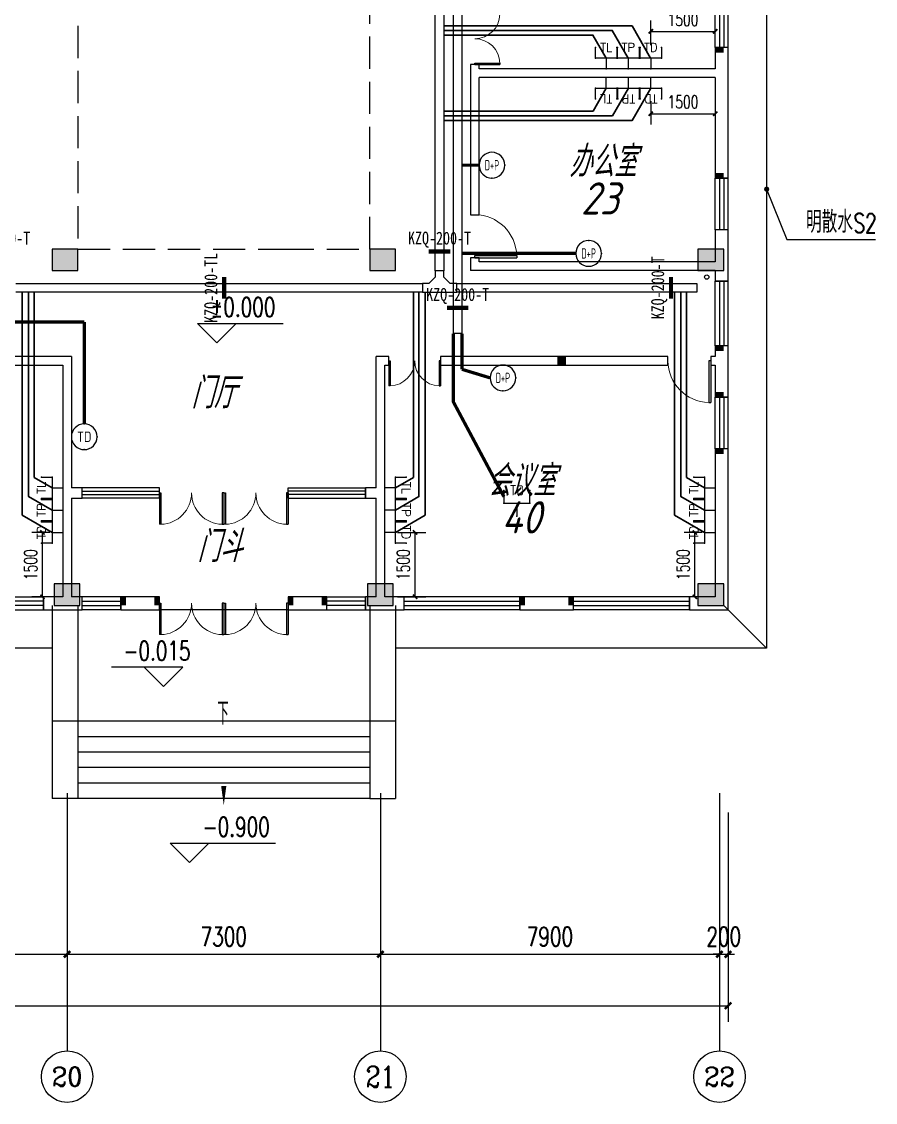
# Model space of a CAD drawing. Extents: x 1398449 to 2142961, y 256969 to 1032940.
# Drawn here: x 1641731 to 1661624, y 813176 to 838354 of the extents above; entities that cross this region are included whole.
import ezdxf
from ezdxf.enums import TextEntityAlignment as Align

# ---------------------------------------------------------------- set-up
doc = ezdxf.new("R2010")
doc.units = 0
doc.header["$LTSCALE"] = 1500
doc.header["$PDSIZE"] = 50
doc.linetypes.add('DASH', pattern=[0.35, 0.25, -0.1])
for name, color, linetype in [('1-建筑底图', 8, 'Continuous'), ('AXIS_TEXT', 7, 'Continuous'), ('CABLETRAY_PDS', 6, 'Continuous'), ('EQUIP-通讯', 3, 'Continuous'), ('TEL_DIM', 3, 'Continuous'), ('WIRE-综合布线', 5, 'Continuous'), ('光纤点位', 3, 'Continuous'), ('内网桥架', 1, 'Continuous'), ('抗震支吊架', 2, 'Continuous'), ('水', 5, 'Continuous'), ('红机电话', 3, 'Continuous'), ('结构柱子', 253, 'Continuous'), ('蓝机电话', 3, 'Continuous')]:
    doc.layers.add(name, color=color, linetype=linetype)
doc.layers.add('内网线路', color=1, linetype='Continuous', lineweight=30)
doc.styles.add('_TCH_AXIS', font='COMPLEX', dxfattribs={"bigfont": 'GBCBIG'})
doc.styles.add('_TCH_DIM', font='SIMPLEX', dxfattribs={"bigfont": 'GBCBIG'})
doc.styles.add('_TCH_DIM_T3', font='SIMPLEX', dxfattribs={"width": 0.705882, "bigfont": 'GBCBIG'})
doc.styles.add('_TEL_ATTDEF', font='GBENOR', dxfattribs={"width": 0.8, "height": 3, "bigfont": 'GBCBIG'})
doc.styles.add('_TEL_DIM', font='SIMPLEX', dxfattribs={"width": 0.8, "height": 3.5, "bigfont": 'HZTXT'})
doc.styles.add('A_DIM', font='simplex.shx', dxfattribs={"width": 0.7, "bigfont": 'gbcbig.shx'})
doc.styles.add('COMPLEX', font='COMPLEX')
doc.styles.add('kzcad', font='', dxfattribs={"width": 0.8})
doc.styles.get("Standard").update_dxf_attribs({"font": 'gbeitc.shx', "bigfont": 'gbcbig.shx'})
doc.styles.get('kzcad').set_extended_font_data('SimSun')
doc.linetypes.add('JIEDI', pattern='A,1.25,-0.25,0.25,-0.25,0.625,["/",Standard,S=0.6,R=0,X=0,Y=-0.3],0.625,-0.25,0.25,-0.25', length=4)
doc.dimstyles.new('_TCH_ARCH&&100', dxfattribs={"dimtxt": 297.5, "dimasz": 100, "dimexe": 250, "dimexo": 300, "dimgap": 126.25, "dimtad": 1, "dimdec": 0, "dimzin": 0, "dimdsep": 46, "dimtxsty": '_TCH_DIM_T3', "dimblk": 'ARCHTICK', "dimcen": 0.09, "dimclrt": 7, "dimazin": 2, "dimtfac": 1, "dimtdec": 0, "dimtix": 1, "dimtmove": 2, "dimatfit": 3, "dimfxl": 1, "dimtolj": 1, "dimtzin": 0, "dimarcsym": 0})
doc.dimstyles.new('_TCH_ARCH&&150', dxfattribs={"dimtxt": 446.25, "dimasz": 150, "dimexe": 375, "dimexo": 450, "dimgap": 189.375, "dimtad": 1, "dimdec": 0, "dimzin": 0, "dimdsep": 46, "dimtxsty": '_TCH_DIM_T3', "dimblk": 'ARCHTICK', "dimcen": 0.09, "dimclrt": 7, "dimazin": 2, "dimtfac": 1, "dimtdec": 0, "dimtix": 1, "dimtmove": 2, "dimatfit": 3, "dimfxl": 1, "dimtolj": 1, "dimtzin": 0, "dimarcsym": 0})

# ---------------------------------------------------------------- blocks, each defined once
blk = doc.blocks.new('A$C7C7335C3')
at = {"layer": '结构柱子'}
h = blk.add_hatch(color=6, dxfattribs=at)
h.dxf.hatch_style = 1
h.paths.add_polyline_path([(123950, 7800), (123950, 8300), (123350, 8300), (123350, 7800)])
h = blk.add_hatch(color=6, dxfattribs=at)
h.dxf.hatch_style = 1
h.paths.add_polyline_path([(130750, 8300), (130750, 7800), (131350, 7800), (131350, 8300)])
h = blk.add_hatch(color=6, dxfattribs=at)
h.dxf.hatch_style = 1
h.paths.add_polyline_path([(139000, 7800), (139000, 8300), (138400, 8300), (138400, 7800)])
h = blk.add_hatch(color=6, dxfattribs=at)
h.dxf.hatch_style = 1
h.paths.add_polyline_path([(123400, 500), (123400, 0), (124000, 0), (124000, 500)])
h = blk.add_hatch(color=6, dxfattribs=at)
h.dxf.hatch_style = 1
h.paths.add_polyline_path([(131300, 500), (130700, 500), (130700, 0), (131300, 0)])
h = blk.add_hatch(color=6, dxfattribs=at)
h.dxf.hatch_style = 1
h.paths.add_polyline_path([(138400, 500), (138400, 0), (139000, 0), (139000, 500)])
at = {"layer": '结构柱子', "color": 6}
for points in [[(123950, 8300), (123350, 8300), (123350, 7800), (123950, 7800)], [(131350, 8300), (130750, 8300), (130750, 7800), (131350, 7800)], [(139000, 8300), (138400, 8300), (138400, 7800), (139000, 7800)], [(124000, 500), (123400, 500), (123400, 0), (124000, 0)], [(131300, 500), (130700, 500), (130700, 0), (131300, 0)], [(139000, 500), (138400, 500), (138400, 0), (139000, 0)]]:
    blk.add_lwpolyline(points, close=True, dxfattribs=at)
blk = doc.blocks.new('shui2')
at = {"layer": '水'}
blk.add_circle((588645, 432158), 50, dxfattribs=at)
blk = doc.blocks.new('$DorLib2D$00000002')
for p, q in [((-0.5, 0), (-0.5, 0.4875)), ((-0.475, 0.4875), (-0.5, 0.4875)), ((-0.475, 0), (-0.475, 0.4875)), ((0.475, 0), (0.475, 0.4875)), ((0.475, 0.4875), (0.5, 0.4875)), ((0.5, 0), (0.5, 0.4875)), ((-0.5, 0), (-0.475, 0)), ((0.5, 0), (0.475, 0))]:
    blk.add_line(p, q)
at = {"lineweight": 13}
for centre, start, end in [((-0.4875, 0), 0, 88.53072), ((0.4875, 0), 91.46928, 180)]:
    blk.add_arc(centre, 0.4875, start, end, dxfattribs=at)
blk = doc.blocks.new('$TCHSYS$WIN2D')
for p, q in [((-0.5, 0.5), (0.5, 0.5)), ((-0.5, 0.5), (-0.5, -0.5)), ((0.5, 0.5), (0.5, -0.5)), ((0.5, 0.1667), (-0.5, 0.1667)), ((0.5, -0.1667), (-0.5, -0.1667)), ((-0.5, -0.5), (0.5, -0.5))]:
    blk.add_line(p, q)
blk = doc.blocks.new('$DorLib2D$00000001')
for p, q in [((0.45, 0.975), (0.5, 0.975)), ((0.45, 0), (0.45, 0.975)), ((0.5, 0), (0.5, 0.975)), ((0.5, 0), (0.45, 0))]:
    blk.add_line(p, q)
at = {"lineweight": 13}
blk.add_arc((0.475, 0), 0.975, 91.4693, 180, dxfattribs=at)
blk = doc.blocks.new('_AXISO')
blk.add_circle((0, 0), 0.5)
at = {"layer": 'AXIS_TEXT', "style": 'COMPLEX', "width": 1.041667}
blk.add_attdef('A', text='', height=0.56, dxfattribs=at).set_placement((-0.25, -0.28), (0.25, -0.28), align=Align.FIT)
blk = doc.blocks.new('_ArchTick')
at = {"color": 0, "linetype": 'ByBlock', "const_width": 0.4}
blk.add_lwpolyline([(-0.5, -0.5), (0.5, 0.5)], dxfattribs=at)
blk = doc.blocks.new('*D321')
at = {"layer": '1-建筑底图', "color": 0, "lineweight": -2, "transparency": 16777216}
for p, q in [((-100, -4728), (-100, -9603)), ((139100, -4728), (139100, -9603)), ((-100, -9228), (139100, -9228))]:
    blk.add_line(p, q, dxfattribs=at)
at = {"layer": 'Defpoints', "color": 0}
for p in [(-100, -4278), (139100, -4278), (139100, -9228)]:
    blk.add_point(p, dxfattribs=at)
at = {"layer": '1-建筑底图', "color": 0, "lineweight": -2, "transparency": 16777216, "xscale": 150, "yscale": 150, "zscale": 150, "rotation": 180}
blk.add_blockref('_ArchTick', (-100, -9228), dxfattribs=at)
at = {"layer": '1-建筑底图', "color": 0, "lineweight": -2, "transparency": 16777216, "xscale": 150, "yscale": 150, "zscale": 150}
blk.add_blockref('_ArchTick', (139100, -9228), dxfattribs=at)
at = {"layer": '1-建筑底图', "color": 7, "transparency": 16777216, "insert": (69500, -8816), "char_height": 446.2, "attachment_point": 5, "style": '_TCH_DIM_T3'}
blk.add_mtext('\\A1;139200', dxfattribs=at)
blk = doc.blocks.new('*D341')
at = {"layer": '1-建筑底图', "color": 0, "lineweight": -2, "transparency": 16777216}
for p, q in [((115800, -4728), (115800, -8403)), ((123700, -4728), (123700, -8403)), ((115800, -8028), (123700, -8028))]:
    blk.add_line(p, q, dxfattribs=at)
at = {"layer": 'Defpoints', "color": 0}
for p in [(115800, -4278), (123700, -4278), (123700, -8028)]:
    blk.add_point(p, dxfattribs=at)
at = {"layer": '1-建筑底图', "color": 0, "lineweight": -2, "transparency": 16777216, "xscale": 150, "yscale": 150, "zscale": 150, "rotation": 180}
blk.add_blockref('_ArchTick', (115800, -8028), dxfattribs=at)
at = {"layer": '1-建筑底图', "color": 0, "lineweight": -2, "transparency": 16777216, "xscale": 150, "yscale": 150, "zscale": 150}
blk.add_blockref('_ArchTick', (123700, -8028), dxfattribs=at)
at = {"layer": '1-建筑底图', "color": 7, "transparency": 16777216, "insert": (119750, -7616), "char_height": 446.2, "attachment_point": 5, "style": '_TCH_DIM_T3'}
blk.add_mtext('\\A1;7900', dxfattribs=at)
blk = doc.blocks.new('*D342')
at = {"layer": '1-建筑底图', "color": 0, "lineweight": -2, "transparency": 16777216}
for p, q in [((123700, -4728), (123700, -8403)), ((131000, -4728), (131000, -8403)), ((123700, -8028), (131000, -8028))]:
    blk.add_line(p, q, dxfattribs=at)
at = {"layer": 'Defpoints', "color": 0}
for p in [(123700, -4278), (131000, -4278), (131000, -8028)]:
    blk.add_point(p, dxfattribs=at)
at = {"layer": '1-建筑底图', "color": 0, "lineweight": -2, "transparency": 16777216, "xscale": 150, "yscale": 150, "zscale": 150, "rotation": 180}
blk.add_blockref('_ArchTick', (123700, -8028), dxfattribs=at)
at = {"layer": '1-建筑底图', "color": 0, "lineweight": -2, "transparency": 16777216, "xscale": 150, "yscale": 150, "zscale": 150}
blk.add_blockref('_ArchTick', (131000, -8028), dxfattribs=at)
at = {"layer": '1-建筑底图', "color": 7, "transparency": 16777216, "insert": (127350, -7616), "char_height": 446.2, "attachment_point": 5, "style": '_TCH_DIM_T3'}
blk.add_mtext('\\A1;7300', dxfattribs=at)
blk = doc.blocks.new('*D343')
at = {"layer": '1-建筑底图', "color": 0, "lineweight": -2, "transparency": 16777216}
for p, q in [((131000, -4728), (131000, -8403)), ((138900, -4728), (138900, -8403)), ((131000, -8028), (138900, -8028))]:
    blk.add_line(p, q, dxfattribs=at)
at = {"layer": 'Defpoints', "color": 0}
for p in [(131000, -4278), (138900, -4278), (138900, -8028)]:
    blk.add_point(p, dxfattribs=at)
at = {"layer": '1-建筑底图', "color": 0, "lineweight": -2, "transparency": 16777216, "xscale": 150, "yscale": 150, "zscale": 150, "rotation": 180}
blk.add_blockref('_ArchTick', (131000, -8028), dxfattribs=at)
at = {"layer": '1-建筑底图', "color": 0, "lineweight": -2, "transparency": 16777216, "xscale": 150, "yscale": 150, "zscale": 150}
blk.add_blockref('_ArchTick', (138900, -8028), dxfattribs=at)
at = {"layer": '1-建筑底图', "color": 7, "transparency": 16777216, "insert": (134950, -7616), "char_height": 446.2, "attachment_point": 5, "style": '_TCH_DIM_T3'}
blk.add_mtext('\\A1;7900', dxfattribs=at)
blk = doc.blocks.new('*D344')
at = {"layer": '1-建筑底图', "color": 0, "lineweight": -2, "transparency": 16777216}
for p, q in [((138900, -4728), (138900, -8403)), ((139100, -4728), (139100, -8403)), ((138900, -8028), (138750, -8028)), ((138900, -8028), (139100, -8028)), ((139100, -8028), (139250, -8028))]:
    blk.add_line(p, q, dxfattribs=at)
at = {"layer": 'Defpoints', "color": 0}
for p in [(138900, -4278), (139100, -4278), (139100, -8028)]:
    blk.add_point(p, dxfattribs=at)
at = {"layer": '1-建筑底图', "color": 0, "lineweight": -2, "transparency": 16777216, "xscale": 150, "yscale": 150, "zscale": 150}
blk.add_blockref('_ArchTick', (138900, -8028), dxfattribs=at)
at = {"layer": '1-建筑底图', "color": 0, "lineweight": -2, "transparency": 16777216, "xscale": 150, "yscale": 150, "zscale": 150, "rotation": 180}
blk.add_blockref('_ArchTick', (139100, -8028), dxfattribs=at)
at = {"layer": '1-建筑底图', "color": 7, "transparency": 16777216, "insert": (139000, -7616), "char_height": 446.2, "attachment_point": 5, "style": '_TCH_DIM_T3'}
blk.add_mtext('\\A1;200', dxfattribs=at)
blk = doc.blocks.new('$equip_U$00000080(win7-PC-hzk)')
blk.add_circle((0, 0.5), 0.5)
for p in [(0, 0.999), (-0.5, 0.5), (0.5, 0.5)]:
    blk.add_point(p)
at = {"color": 7, "style": '_TEL_DIM', "width": 0.7}
blk.add_attdef('$TEXT$', text='', height=0.4, dxfattribs=at).set_placement((0, 0.5), align=Align.MIDDLE_CENTER)
at = {"color": 7, "style": '_TEL_DIM', "flags": 1}
for tag in ['A', 'REMARK']:
    blk.add_attdef(tag, text='', height=0.00002, dxfattribs=at).set_placement((0, 0), align=Align.MIDDLE_CENTER)
blk = doc.blocks.new('$equip$00002670')
for p, q in [((-0.5, 0.499), (-0.5, 0.999)), ((0.5, 0.999), (0.5, 0.499)), ((0.5, 0.499), (-0.5, 0.499)), ((0, 0.5), (0, 0))]:
    blk.add_line(p, q)
for p in [(-0.5, 0.999), (0.5, 0.999), (-0.5, 0.499), (0.5, 0.499), (0, 0)]:
    blk.add_point(p)
at = {"color": 7, "style": '_TEL_DIM'}
blk.add_attdef('$TEXT$', text='', height=0.4, dxfattribs=at).set_placement((0, 0.999), align=Align.MIDDLE_CENTER)
at = {"color": 7, "style": '_TEL_DIM', "flags": 1}
blk.add_attdef('A', text='', height=0.000025, dxfattribs=at).set_placement((0, 0), align=Align.MIDDLE_CENTER)
blk = doc.blocks.new('$equip_U$00000076(win7-PC-hzk)')
blk.add_circle((0, 0.5), 0.5)
for p in [(0, 0.999), (-0.5, 0.5), (0.5, 0.5)]:
    blk.add_point(p)
at = {"color": 7, "style": '_TEL_DIM'}
blk.add_attdef('$TEXT$', text='', height=0.4, dxfattribs=at).set_placement((0, 0.5), align=Align.MIDDLE_CENTER)
at = {"color": 7, "style": '_TEL_DIM', "flags": 1}
for tag in ['A', 'REMARK']:
    blk.add_attdef(tag, text='', height=0.00002, dxfattribs=at).set_placement((0, 0), align=Align.MIDDLE_CENTER)
blk = doc.blocks.new('$equip$00001867')
for p, q in [((-0.5, 0.499), (-0.5, 0.999)), ((0.5, 0.999), (0.5, 0.499)), ((0.5, 0.499), (-0.5, 0.499)), ((0, 0.5), (0, 0))]:
    blk.add_line(p, q)
for p in [(-0.5, 0.999), (0.5, 0.999), (-0.5, 0.499), (0, 0), (0.5, 0.499)]:
    blk.add_point(p)
at = {"color": 7, "style": '_TEL_DIM'}
blk.add_attdef('$TEXT$', text='', height=0.4, dxfattribs=at).set_placement((0, 0.999), align=Align.MIDDLE_CENTER)
at = {"color": 7, "style": '_TEL_DIM', "flags": 1}
blk.add_attdef('A', text='', height=0.00002, dxfattribs=at).set_placement((0, 0), align=Align.MIDDLE_CENTER)
blk = doc.blocks.new('*D1026')
at = {"layer": 'Defpoints', "color": 0, "transparency": 16777216}
for p in [(1657418, 826454), (1657891, 826454), (1657891, 824954)]:
    blk.add_point(p, dxfattribs=at)
at = {"layer": 'TEL_DIM', "color": 0, "lineweight": -2, "transparency": 16777216}
for p, q in [((1657591, 826454), (1657168, 826454)), ((1657418, 824954), (1657418, 826454)), ((1657591, 824954), (1657168, 824954))]:
    blk.add_line(p, q, dxfattribs=at)
at = {"layer": 'TEL_DIM', "color": 0, "lineweight": -2, "transparency": 16777216, "xscale": 100, "yscale": 100, "zscale": 100}
for p, rotation in [((1657418, 826454), 90), ((1657418, 824954), 270)]:
    blk.add_blockref('_ArchTick', p, dxfattribs=dict(at, rotation=rotation))
at = {"layer": 'TEL_DIM', "color": 7, "transparency": 16777216, "insert": (1657143, 825704), "char_height": 297.5, "attachment_point": 5, "rotation": 90, "style": '_TCH_DIM_T3'}
blk.add_mtext('\\A1;1500', dxfattribs=at)
blk = doc.blocks.new('*D1027')
at = {"layer": 'Defpoints', "color": 0, "transparency": 16777216}
for p in [(1642218, 826454), (1642691, 826454), (1642691, 824954)]:
    blk.add_point(p, dxfattribs=at)
at = {"layer": 'TEL_DIM', "color": 0, "lineweight": -2, "transparency": 16777216}
for p, q in [((1642391, 826454), (1641968, 826454)), ((1642218, 824954), (1642218, 826454)), ((1642391, 824954), (1641968, 824954))]:
    blk.add_line(p, q, dxfattribs=at)
at = {"layer": 'TEL_DIM', "color": 0, "lineweight": -2, "transparency": 16777216, "xscale": 100, "yscale": 100, "zscale": 100}
for p, rotation in [((1642218, 826454), 90), ((1642218, 824954), 270)]:
    blk.add_blockref('_ArchTick', p, dxfattribs=dict(at, rotation=rotation))
at = {"layer": 'TEL_DIM', "color": 7, "transparency": 16777216, "insert": (1641943, 825704), "char_height": 297.5, "attachment_point": 5, "rotation": 90, "style": '_TCH_DIM_T3'}
blk.add_mtext('\\A1;1500', dxfattribs=at)
blk = doc.blocks.new('*D1028')
at = {"layer": 'Defpoints', "color": 0, "transparency": 16777216}
for p in [(1650191, 826454), (1650899, 826454), (1650191, 824954)]:
    blk.add_point(p, dxfattribs=at)
at = {"layer": 'TEL_DIM', "color": 0, "lineweight": -2, "transparency": 16777216}
for p, q in [((1650491, 826454), (1651149, 826454)), ((1650899, 824954), (1650899, 826454)), ((1650491, 824954), (1651149, 824954))]:
    blk.add_line(p, q, dxfattribs=at)
at = {"layer": 'TEL_DIM', "color": 0, "lineweight": -2, "transparency": 16777216, "xscale": 100, "yscale": 100, "zscale": 100}
for p, rotation in [((1650899, 826454), 90), ((1650899, 824954), 270)]:
    blk.add_blockref('_ArchTick', p, dxfattribs=dict(at, rotation=rotation))
at = {"layer": 'TEL_DIM', "color": 7, "transparency": 16777216, "insert": (1650624, 825704), "char_height": 297.5, "attachment_point": 5, "rotation": 90, "style": '_TCH_DIM_T3'}
blk.add_mtext('\\A1;1500', dxfattribs=at)
blk = doc.blocks.new('*D992')
at = {"layer": 'Defpoints', "color": 0, "transparency": 16777216}
for p in [(1657891, 838127), (1656391, 837504), (1657891, 837504)]:
    blk.add_point(p, dxfattribs=at)
at = {"layer": 'TEL_DIM', "color": 0, "lineweight": -2, "transparency": 16777216}
for p, q in [((1656391, 837804), (1656391, 838377)), ((1657891, 837804), (1657891, 838377)), ((1656391, 838127), (1657891, 838127))]:
    blk.add_line(p, q, dxfattribs=at)
at = {"layer": 'TEL_DIM', "color": 0, "lineweight": -2, "transparency": 16777216, "xscale": 100, "yscale": 100, "zscale": 100, "rotation": 180}
blk.add_blockref('_ArchTick', (1656391, 838127), dxfattribs=at)
at = {"layer": 'TEL_DIM', "color": 0, "lineweight": -2, "transparency": 16777216, "xscale": 100, "yscale": 100, "zscale": 100}
blk.add_blockref('_ArchTick', (1657891, 838127), dxfattribs=at)
at = {"layer": 'TEL_DIM', "color": 7, "transparency": 16777216, "insert": (1657141, 838402), "char_height": 297.5, "attachment_point": 5, "style": '_TCH_DIM_T3'}
blk.add_mtext('\\A1;1500', dxfattribs=at)
blk = doc.blocks.new('*D993')
at = {"layer": 'Defpoints', "color": 0, "transparency": 16777216}
for p in [(1656391, 836805), (1657891, 836805), (1657891, 836208)]:
    blk.add_point(p, dxfattribs=at)
at = {"layer": 'TEL_DIM', "color": 0, "lineweight": -2, "transparency": 16777216}
for p, q in [((1656391, 836505), (1656391, 835958)), ((1657891, 836505), (1657891, 835958)), ((1656391, 836208), (1657891, 836208))]:
    blk.add_line(p, q, dxfattribs=at)
at = {"layer": 'TEL_DIM', "color": 0, "lineweight": -2, "transparency": 16777216, "xscale": 100, "yscale": 100, "zscale": 100, "rotation": 180}
blk.add_blockref('_ArchTick', (1656391, 836208), dxfattribs=at)
at = {"layer": 'TEL_DIM', "color": 0, "lineweight": -2, "transparency": 16777216, "xscale": 100, "yscale": 100, "zscale": 100}
blk.add_blockref('_ArchTick', (1657891, 836208), dxfattribs=at)
at = {"layer": 'TEL_DIM', "color": 7, "transparency": 16777216, "insert": (1657141, 836483), "char_height": 297.5, "attachment_point": 5, "style": '_TCH_DIM_T3'}
blk.add_mtext('\\A1;1500', dxfattribs=at)
blk = doc.blocks.new('1-一层建筑底图')
at = {"layer": '1-建筑底图'}
for p, q in [((139100, 13100), (138800, 13100)), ((138800, 13100), (138800, 12600)), ((139100, 12500), (139100, 13100)), ((133300, 12700), (133100, 12700)), ((133100, 12700), (133100, 12500)), ((133300, 12600), (133300, 12700)), ((138800, 12600), (133300, 12600)), ((133100, 12500), (133100, 9200)), ((138800, 12400), (133300, 12400)), ((133300, 9200), (133300, 12400)), ((138800, 12400), (138800, 10050)), ((139100, 10050), (139100, 12500)), ((138800, 10050), (139100, 10050)), ((140000, 9797.4), (140468.7, 8623.9)), ((133100, 9200), (133300, 9200)), ((139100, 8850), (138800, 8850)), ((138800, 8850), (138800, 8100)), ((139100, 8000), (139100, 8850)), ((140468.7, 8623.9), (142533.2, 8623.9)), ((133300, 8200), (133100, 8200)), ((133100, 8200), (133100, 7900)), ((133300, 8100), (133300, 8200)), ((138800, 8100), (133300, 8100)), ((138800, 7900), (133100, 7900)), ((138800, 7900), (138800, 7650)), ((139100, 7650), (139100, 8000)), ((138800, 7650), (139100, 7650)), ((127186.6, 6220.2), (126736.6, 6670.2)), ((126736.6, 6670.2), (128737, 6670.2)), ((127186.6, 6220.2), (127636.6, 6670.2)), ((139100, 6150), (138800, 6150)), ((138800, 6150), (138800, 5900)), ((139100, 5800), (139100, 6150)), ((123800, 5900), (120500, 5900)), ((123800, 5900), (123800, 2840)), ((130900, 2840), (130900, 5900)), ((131200, 5900), (130900, 5900)), ((131200, 5700), (131200, 5900)), ((137700, 5900), (132400, 5900)), ((132400, 5900), (132400, 5700)), ((137700, 5700), (137700, 5900)), ((138800, 5900), (138700, 5900)), ((138700, 5900), (138700, 5700)), ((139100, 4950), (139100, 5800)), ((120500, 5700), (123600, 5700)), ((123600, 5700), (123600, 2700)), ((131100, 2700), (131100, 5700)), ((131100, 5700), (131200, 5700)), ((132400, 5700), (137700, 5700)), ((138700, 5700), (138800, 5700)), ((138800, 5700), (138800, 4950)), ((138800, 4950), (139100, 4950)), ((139100, 3750), (138800, 3750)), ((138800, 3750), (138800, 300)), ((139100, 0), (139100, 3750)), ((124050, 2840), (123800, 2840)), ((124050, 2600), (124050, 2840)), ((130900, 2840), (130650, 2840)), ((130650, 2840), (130650, 2600)), ((123600, 2700), (123600, 300)), ((123800, 2600), (123800, 300)), ((123800, 2600), (124050, 2600)), ((130650, 2600), (130900, 2600)), ((130900, 300), (130900, 2600)), ((131100, 300), (131100, 2700)), ((123600, 300), (123150, 300)), ((123150, 300), (123150, 0)), ((124050, 300), (123800, 300)), ((124050, 0), (124050, 300)), ((125850, 300), (124950, 300)), ((124950, 300), (124950, 0)), ((125850, 0), (125850, 300)), ((129750, 300), (128850, 300)), ((128850, 300), (128850, 0)), ((129750, 0), (129750, 300)), ((130900, 300), (130650, 300)), ((130650, 300), (130650, 0)), ((131550, 300), (131100, 300)), ((131550, 0), (131550, 300)), ((135500, 300), (134250, 300)), ((134250, 300), (134250, 0)), ((135500, 0), (135500, 300)), ((138800, 300), (138200, 300)), ((138200, 300), (138200, 0)), ((123150, 0), (123700, 0)), ((123350, 100), (123350, -4400)), ((123700, 0), (124050, 0)), ((123950, 100), (123950, -4400)), ((124950, 0), (125850, 0)), ((127350, 0), (125850, 0)), ((128850, 0), (127350, 0)), ((128850, 0), (129750, 0)), ((130650, 0), (131000, 0)), ((130750, 100), (130750, -4400)), ((131000, 0), (131550, 0)), ((131350, 100), (131350, -4400)), ((134250, 0), (135500, 0)), ((138200, 0), (139100, 0)), ((126395, -1337), (124738.3, -1337)), ((125945, -1787), (125495, -1337)), ((125945, -1787), (126395, -1337)), ((123700, -4278.1), (123700, -10278.1)), ((131000, -4278.1), (131000, -10278.1)), ((138900, -4278.1), (138900, -10278.1)), ((123950, -4400), (123350, -4400)), ((130750, -4400), (131350, -4400)), ((126551, -5889.6), (126101, -5439.6)), ((126101, -5439.6), (128552, -5439.6)), ((126551, -5889.6), (127001, -5439.6))]:
    blk.add_line(p, q, dxfattribs=at)
at = {"layer": '1-建筑底图', "linetype": 'DASH', "ltscale": 2}
blk.add_lwpolyline([(128700, 8400), (130750, 8400), (130750, 28300), (123950, 28300), (123950, 8400), (128700, 8400)], dxfattribs=at)
at = {"layer": '1-建筑底图'}
for points in [[(140000, 21149.8), (140000, -900), (131350, -900)], [(123350, -900), (114700.1, -900), (114700.1, 8100)], [(140000, -900), (139000, 100)], [(131350, -2600), (123350, -2600)], [(130750, -2960), (123950, -2960)], [(130750, -3320), (123950, -3320)], [(130750, -3680), (123950, -3680)], [(130750, -4040), (123950, -4040)], [(130750, -4400), (123950, -4400)]]:
    blk.add_lwpolyline(points, dxfattribs=at)
at = {"layer": '1-建筑底图', "const_width": 60}
blk.add_lwpolyline([(139988.9, 9825.3, 1), (140011.2, 9769.6, 1)], format="xyb", close=True, dxfattribs=at)
at = {"layer": '1-建筑底图'}
blk.add_lwpolyline([(127350, -2835.3, 0, 0, 0), (127350, -4559.5, 0, 120, 0), (127350, -4109.5, 0, 0, 0)], format="xyseb", dxfattribs=at)
for points in [[(138800.1, 12980), (139000.1, 12980), (138800.1, 13100), (139000.1, 13100)], [(138800.1, 10050), (139000.1, 10050), (138800.1, 10170), (139000.1, 10170)], [(138800.1, 6030), (139000.1, 6030), (138800.1, 6150), (139000.1, 6150)], [(135126.4, 5700), (135326.4, 5700), (135126.4, 5900), (135326.4, 5900)], [(138800.1, 4950), (139000.1, 4950), (138800.1, 5070), (139000.1, 5070)], [(138800.1, 3630), (139000.1, 3630), (138800.1, 3750), (139000.1, 3750)], [(124950.1, 300), (124950.1, 100), (125070.1, 300), (125070.1, 100)], [(125730.1, 300), (125730.1, 100), (125850.1, 300), (125850.1, 100)], [(128850.1, 300), (128850.1, 100), (128970.1, 300), (128970.1, 100)], [(129630.1, 300), (129630.1, 100), (129750.1, 300), (129750.1, 100)], [(134250.1, 300), (134250.1, 100), (134370.1, 300), (134370.1, 100)], [(135380.1, 300), (135380.1, 100), (135500.1, 300), (135500.1, 100)]]:
    blk.add_solid(points, dxfattribs=at)
for name, p in [('A$C7C7335C3', (0, 100)), ('shui2', (-450041.7, -424408.2))]:
    blk.add_blockref(name, p, dxfattribs=at)
for name, p, xscale, yscale, zscale, rotation in [('$TCHSYS$WIN2D', (138950, 13700), -1200, 300, -1200, 269.9999999996041), ('$DorLib2D$00000002', (133200, 13300), 1200, 1200, 1200, 269.9999999874893), ('$TCHSYS$WIN2D', (138950, 9450), -1200, 300, -1200, 270.000000000083), ('$DorLib2D$00000001', (133200, 8700), 1000, 1000, 1000, 269.9999999874884), ('$TCHSYS$WIN2D', (138950, 6900), -1500, 300, -1500, 270.0000000000849), ('$DorLib2D$00000002', (131800, 5800), 1200, 1200, 1200, 180.0000000000152), ('$DorLib2D$00000001', (138200, 5800), -1000, 1000, -1000, 180.0000000000152), ('$TCHSYS$WIN2D', (138950, 4350), 1200, -300, 1200, 89.99999999988208), ('$TCHSYS$WIN2D', (124950, 2720), 1800, 240, 1800, 179.9999999997488), ('$TCHSYS$WIN2D', (129750, 2720), -1800, 240, -1800, 179.9999999997486), ('$DorLib2D$00000002', (126600, 2720), 1500, 1500, 1500, 179.9999999997488), ('$DorLib2D$00000002', (128100, 2720), 1500, 1500, 1500, 179.9999999997488), ('$TCHSYS$WIN2D', (121800, 150), -2700, 300, -2700, 180.0000000001956), ('$TCHSYS$WIN2D', (124500, 150), 900, 300, 900, 179.9999999997715), ('$TCHSYS$WIN2D', (130200, 150), -900, 300, -900, 179.9999999997716), ('$TCHSYS$WIN2D', (132900, 150), 2700, 300, 2700, 179.9999999997721), ('$TCHSYS$WIN2D', (136850, 150), 2700, 300, 2700, 179.9999999997721), ('$DorLib2D$00000002', (126600, 150), 1500, 1500, 1500, 179.9999999997715), ('$DorLib2D$00000002', (128100, 150), 1500, 1500, 1500, 179.9999999997715)]:
    blk.add_blockref(name, p, dxfattribs=dict(at, xscale=xscale, yscale=yscale, zscale=zscale, rotation=rotation))
ref = blk.add_blockref('_AXISO', (123700, -10878.1), dxfattribs=dict(at, xscale=1200, yscale=1200, zscale=1200))
ref.add_attrib('A', '20', dxfattribs={"layer": 'AXIS_TEXT', "height": 441.41, "style": '_TCH_AXIS'}).set_placement((123342.7, -11098.8), (124057.4, -11098.8), align=Align.FIT)
ref = blk.add_blockref('_AXISO', (131000, -10878.1), dxfattribs=dict(at, xscale=1200, yscale=1200, zscale=1200))
ref.add_attrib('A', '21', dxfattribs={"layer": 'AXIS_TEXT', "height": 492.67, "style": '_TCH_AXIS'}).set_placement((130659.9, -11124.5), (131340.2, -11124.5), align=Align.FIT)
ref = blk.add_blockref('_AXISO', (138900, -10878.1), dxfattribs=dict(at, xscale=1200, yscale=1200, zscale=1200))
ref.add_attrib('A', '22', dxfattribs={"layer": 'AXIS_TEXT', "height": 441.41, "style": '_TCH_AXIS'}).set_placement((138542.7, -11098.8), (139257.4, -11098.8), align=Align.FIT)
for s, height, p in [('办公室', 723.4, (135394.5, 10081.2)), ('23', 750, (135673.6, 9205.9)), ('门厅', 723.4, (126587.7, 4690.9)), ('会议室', 723.4, (133506.3, 2644.4)), ('40', 750, (133818.9, 1775.7)), ('门斗', 723.4, (126728.6, 1111.1))]:
    blk.add_text(s, height=height, dxfattribs=at).set_placement(p)
at = {"layer": '1-建筑底图', "style": '_TCH_DIM'}
blk.add_text('明散水', height=506.38, dxfattribs=at).set_placement((140917.4, 8781.4))
at = {"layer": '1-建筑底图'}
for s, height, style, width, p in [('S2', 446.25, '_TCH_DIM', 0.705882, (142023.2, 8781.4)), ('%%P0.000', 446.25, '_TCH_DIM', 0.705882, (127042, 6827.7)), ('-0.015', 446.25, '_TCH_DIM', 0.705882, (125011.3, -1179.5)), ('下', 525, 'A_DIM', 0.7, (127201, -2677.8)), ('-0.900', 446.25, '_TCH_DIM', 0.705882, (126857, -5282.1))]:
    blk.add_text(s, height=height, dxfattribs=dict(at, style=style, width=width)).set_placement(p)
for p1, p2, distance, picture, middle in [((-100, -4278.1), (139100, -4278.1), -4950, '*D321', (69500, -8815.6)), ((115800, -4278.1), (123700, -4278.1), -3750, '*D341', (119750, -7615.6)), ((123700, -4278.1), (131000, -4278.1), -3750, '*D342', (127350, -7615.6)), ((131000, -4278.1), (138900, -4278.1), -3750, '*D343', (134950, -7615.6)), ((138900, -4278.1), (139100, -4278.1), -3750, '*D344', (139000, -7615.6))]:
    dim = blk.add_aligned_dim(p1=p1, p2=p2, distance=distance, dimstyle='_TCH_ARCH&&150', dxfattribs=at)
    dim.commit()
    dim.dimension.update_dxf_attribs({"geometry": picture, "text_midpoint": middle})

msp = doc.modelspace()

# ---------------------------------------------------------------- linework, layer by layer
at = {"layer": 'CABLETRAY_PDS'}
for p, q in [((1651791, 831087.9), (1651791, 853477.7)), ((1651991, 853477.7), (1651991, 831087.9)), ((1651991, 831087.9), (1651791, 831087.9))]:
    msp.add_line(p, q, dxfattribs=at)
at = {"layer": 'WIRE-综合布线', "linetype": 'Continuous', "const_width": 75}
for points in [[(1652391, 835009.7), (1651991, 835009.7)], [(1654644, 832954.1), (1651991, 832954.1)], [(1643190.6, 831357.4), (1641091, 831357.4)], [(1643190.6, 828982.4), (1643190.6, 831357.4)], [(1652970, 827284.6), (1651791, 829495.5), (1651791, 831081)], [(1651991, 830254.4), (1651991, 831081)], [(1651991, 830254.4), (1652646.7, 830054.7)]]:
    msp.add_lwpolyline(points, dxfattribs=at)
at = {"layer": '内网桥架'}
for p, q in [((1651368.2, 832551.3), (1651368.2, 854799.9)), ((1651568.2, 854799.9), (1651568.2, 832551.3)), ((1651368.2, 832401.3), (1651218.2, 832251.3)), ((1651568.2, 832551.3), (1651368.2, 832551.3)), ((1651368.2, 832551.3), (1651368.2, 832401.3)), ((1651568.2, 832551.3), (1651368.2, 832551.3)), ((1651568.2, 832401.3), (1651568.2, 832551.3)), ((1651718.2, 832251.3), (1651568.2, 832401.3)), ((1641598, 832251.3), (1651068.2, 832251.3)), ((1651218.2, 832251.3), (1651068.2, 832251.3)), ((1651068.2, 832251.3), (1651068.2, 832051.3)), ((1651068.2, 832251.3), (1651068.2, 832051.3)), ((1651868.2, 832251.3), (1651718.2, 832251.3)), ((1651868.2, 832051.3), (1651868.2, 832251.3)), ((1651868.2, 832251.3), (1657461.6, 832251.3)), ((1651868.2, 832051.3), (1651868.2, 832251.3)), ((1657461.6, 832251.3), (1657461.6, 832051.3)), ((1651068.2, 832051.3), (1641598, 832051.3)), ((1651068.2, 832051.3), (1651868.2, 832051.3)), ((1657461.6, 832051.3), (1651868.2, 832051.3))]:
    msp.add_line(p, q, dxfattribs=at)
at = {"layer": '内网线路'}
for points in [[(1656387.3, 837503.9), (1655953.5, 838254.2), (1651568.2, 838254.2)], [(1655867.3, 837503.9), (1655494.8, 838148.4), (1651568.2, 838148.4)], [(1655349, 837503.9), (1655040.8, 838042.1), (1651568.2, 838042.1)], [(1655352.7, 836804.7), (1655044.5, 836266.5), (1651568.2, 836266.5)], [(1655871, 836804.7), (1655498.5, 836160.1), (1651568.2, 836160.1)], [(1656391, 836804.7), (1655957.1, 836054.4), (1651568.2, 836054.4)], [(1642441.5, 826454.4), (1641744.9, 826858.8), (1641744.9, 832051.3)], [(1642441.5, 826974.4), (1641892.6, 827288.7), (1641892.6, 832051.3)], [(1642441.5, 827492.7), (1642023.6, 827735.8), (1642023.6, 832051.3)], [(1650440.5, 827492.7), (1650858.4, 827735.8), (1650858.4, 832051.3)], [(1650440.5, 826974.4), (1650989.4, 827288.7), (1650989.4, 832051.3)], [(1650440.5, 826454.4), (1651137, 826858.8), (1651137, 832051.3)], [(1657641.5, 826454.4), (1656944.9, 826858.8), (1656944.9, 832051.3)], [(1657641.5, 826974.4), (1657092.6, 827288.7), (1657092.6, 832051.3)], [(1657641.5, 827492.7), (1657223.6, 827735.8), (1657223.6, 832051.3)]]:
    msp.add_lwpolyline(points, dxfattribs=at)
at = {"layer": '抗震支吊架', "color": 5, "const_width": 100}
for points in [[(1651218.2, 833001.3), (1651718.2, 833001.3)], [(1646449.1, 831901.3), (1646449.1, 832401.3)], [(1656861.6, 831901.3), (1656861.6, 832401.3)]]:
    msp.add_lwpolyline(points, dxfattribs=at)
at = {"layer": '抗震支吊架', "color": 2, "const_width": 100}
msp.add_lwpolyline([(1651641, 831687.9), (1652141, 831687.9)], dxfattribs=at)

# ---------------------------------------------------------------- block references
at = {"layer": '1-建筑底图', "linetype": 'JIEDI'}
msp.add_blockref('1-一层建筑底图', (1519090.9, 824654.4), dxfattribs=at)
at = {"layer": 'EQUIP-通讯', "linetype": 'JIEDI'}
ref = msp.add_blockref('$equip_U$00000080(win7-PC-hzk)', (1652690.7, 835309.4), dxfattribs=dict(at, xscale=-600, yscale=600, zscale=600, rotation=180))
ref.add_attrib('$TEXT$', 'D+P', dxfattribs={"layer": '0', "color": 7, "height": 240, "style": '_TEL_ATTDEF', "width": 0.7}).set_placement((1652690.7, 835009.7), align=Align.MIDDLE_CENTER)
ref = msp.add_blockref('$equip_U$00000080(win7-PC-hzk)', (1654943.7, 832654.4), dxfattribs=dict(at, xscale=-600, yscale=600, zscale=600))
ref.add_attrib('$TEXT$', 'D+P', dxfattribs={"layer": '0', "color": 7, "height": 240, "style": '_TEL_ATTDEF', "width": 0.7}).set_placement((1654943.7, 832954.1), align=Align.MIDDLE_CENTER)
ref = msp.add_blockref('$equip_U$00000080(win7-PC-hzk)', (1652646.7, 830054.7), dxfattribs=dict(at, xscale=-600, yscale=600, zscale=600, rotation=270))
ref.add_attrib('$TEXT$', 'D+P', dxfattribs={"layer": '0', "color": 7, "height": 240, "style": '_TEL_ATTDEF', "width": 0.7}).set_placement((1652946.4, 830054.7), align=Align.MIDDLE_CENTER)
ref = msp.add_blockref('$equip_U$00000076(win7-PC-hzk)', (1642890.9, 828682.7), dxfattribs=dict(at, xscale=-600, yscale=600, zscale=600, rotation=270))
ref.add_attrib('$TEXT$', 'TD', dxfattribs={"layer": '0', "color": 7, "height": 240, "style": '_TEL_ATTDEF'}).set_placement((1643190.6, 828682.7), align=Align.MIDDLE_CENTER)
ref = msp.add_blockref('$equip$00002670', (1653270, 826835.2), dxfattribs=dict(at, xscale=-600, yscale=600, zscale=600))
ref.add_attrib('$TEXT$', 'TD', dxfattribs={"layer": '0', "color": 7, "height": 240, "style": '_TEL_ATTDEF'}).set_placement((1653270, 827434.6), align=Align.MIDDLE_CENTER)
at = {"layer": '光纤点位', "xscale": 500, "yscale": 500, "zscale": 500}
msp.add_blockref('$equip$00002670', (1656391, 837254.4), dxfattribs=at).add_auto_attribs({'$TEXT$': 'TD'})
for p, rotation in [((1656391, 837054.4), 180), ((1642691, 826454.4), 90), ((1650191, 826454.4), 270), ((1657891, 826454.4), 90)]:
    msp.add_blockref('$equip$00002670', p, dxfattribs=dict(at, rotation=rotation)).add_auto_attribs({'$TEXT$': 'TD'})
at = {"layer": '红机电话', "xscale": 500, "yscale": 500, "zscale": 500}
msp.add_blockref('$equip$00001867', (1655867.3, 837254.4), dxfattribs=at).add_auto_attribs({'$TEXT$': 'TP'})
for p, rotation in [((1655871, 837054.4), 180), ((1642691, 826974.4), 90), ((1650191, 826974.4), 270), ((1657891, 826974.4), 90)]:
    msp.add_blockref('$equip$00001867', p, dxfattribs=dict(at, rotation=rotation)).add_auto_attribs({'$TEXT$': 'TP'})
at = {"layer": '蓝机电话', "xscale": 500, "yscale": 500, "zscale": 500}
msp.add_blockref('$equip$00001867', (1655352.7, 837254.4), dxfattribs=at).add_auto_attribs({'$TEXT$': 'TL'})
for p, rotation in [((1655352.7, 837054.4), 180), ((1642691, 827492.7), 90), ((1650191, 827492.7), 270), ((1657891, 827492.7), 90)]:
    msp.add_blockref('$equip$00001867', p, dxfattribs=dict(at, rotation=rotation)).add_auto_attribs({'$TEXT$': 'TL'})

# ---------------------------------------------------------------- texts
at = {"layer": '抗震支吊架', "color": 5, "style": 'kzcad', "width": 0.8}
for s, rotation, p in [('KZQ-200-T', 359.88539, (1641198, 833161.3)), ('KZQ-200-T', 359.88539, (1651468.2, 833161.3)), ('KZQ-200-TL', 89.88539, (1646289.1, 832151.3)), ('KZQ-200-T', 89.88539, (1656701.6, 832151.3))]:
    msp.add_text(s, height=300, rotation=rotation, dxfattribs=at).set_placement(p, align=Align.CENTER)
at = {"layer": '抗震支吊架', "color": 2, "style": 'kzcad', "width": 0.8}
msp.add_text('KZQ-200-T', height=300, rotation=359.88539, dxfattribs=at).set_placement((1651891, 831847.9), align=Align.CENTER)

# ---------------------------------------------------------------- dimensions: what is measured, and where the dimension line sits
at = {"layer": 'TEL_DIM'}
for p1, p2, distance, picture, middle in [((1656391, 837504.2), (1657891, 837504.2), 622.8, '*D992', (1657141, 838401.9)), ((1656391, 836804.7), (1657891, 836804.7), -596.7, '*D993', (1657141, 836482.9)), ((1642691, 824954.4), (1642691, 826454.4), 473.5, '*D1027', (1641942.5, 825704.4)), ((1650191, 824954.4), (1650191, 826454.4), -708, '*D1028', (1650624, 825704.4)), ((1657891, 824954.4), (1657891, 826454.4), 473.5, '*D1026', (1657142.5, 825704.4))]:
    dim = msp.add_aligned_dim(p1=p1, p2=p2, distance=distance, dimstyle='_TCH_ARCH&&100', dxfattribs=at)
    dim.commit()
    dim.dimension.update_dxf_attribs({"geometry": picture, "text_midpoint": middle})

doc.saveas('drawing.dxf')
